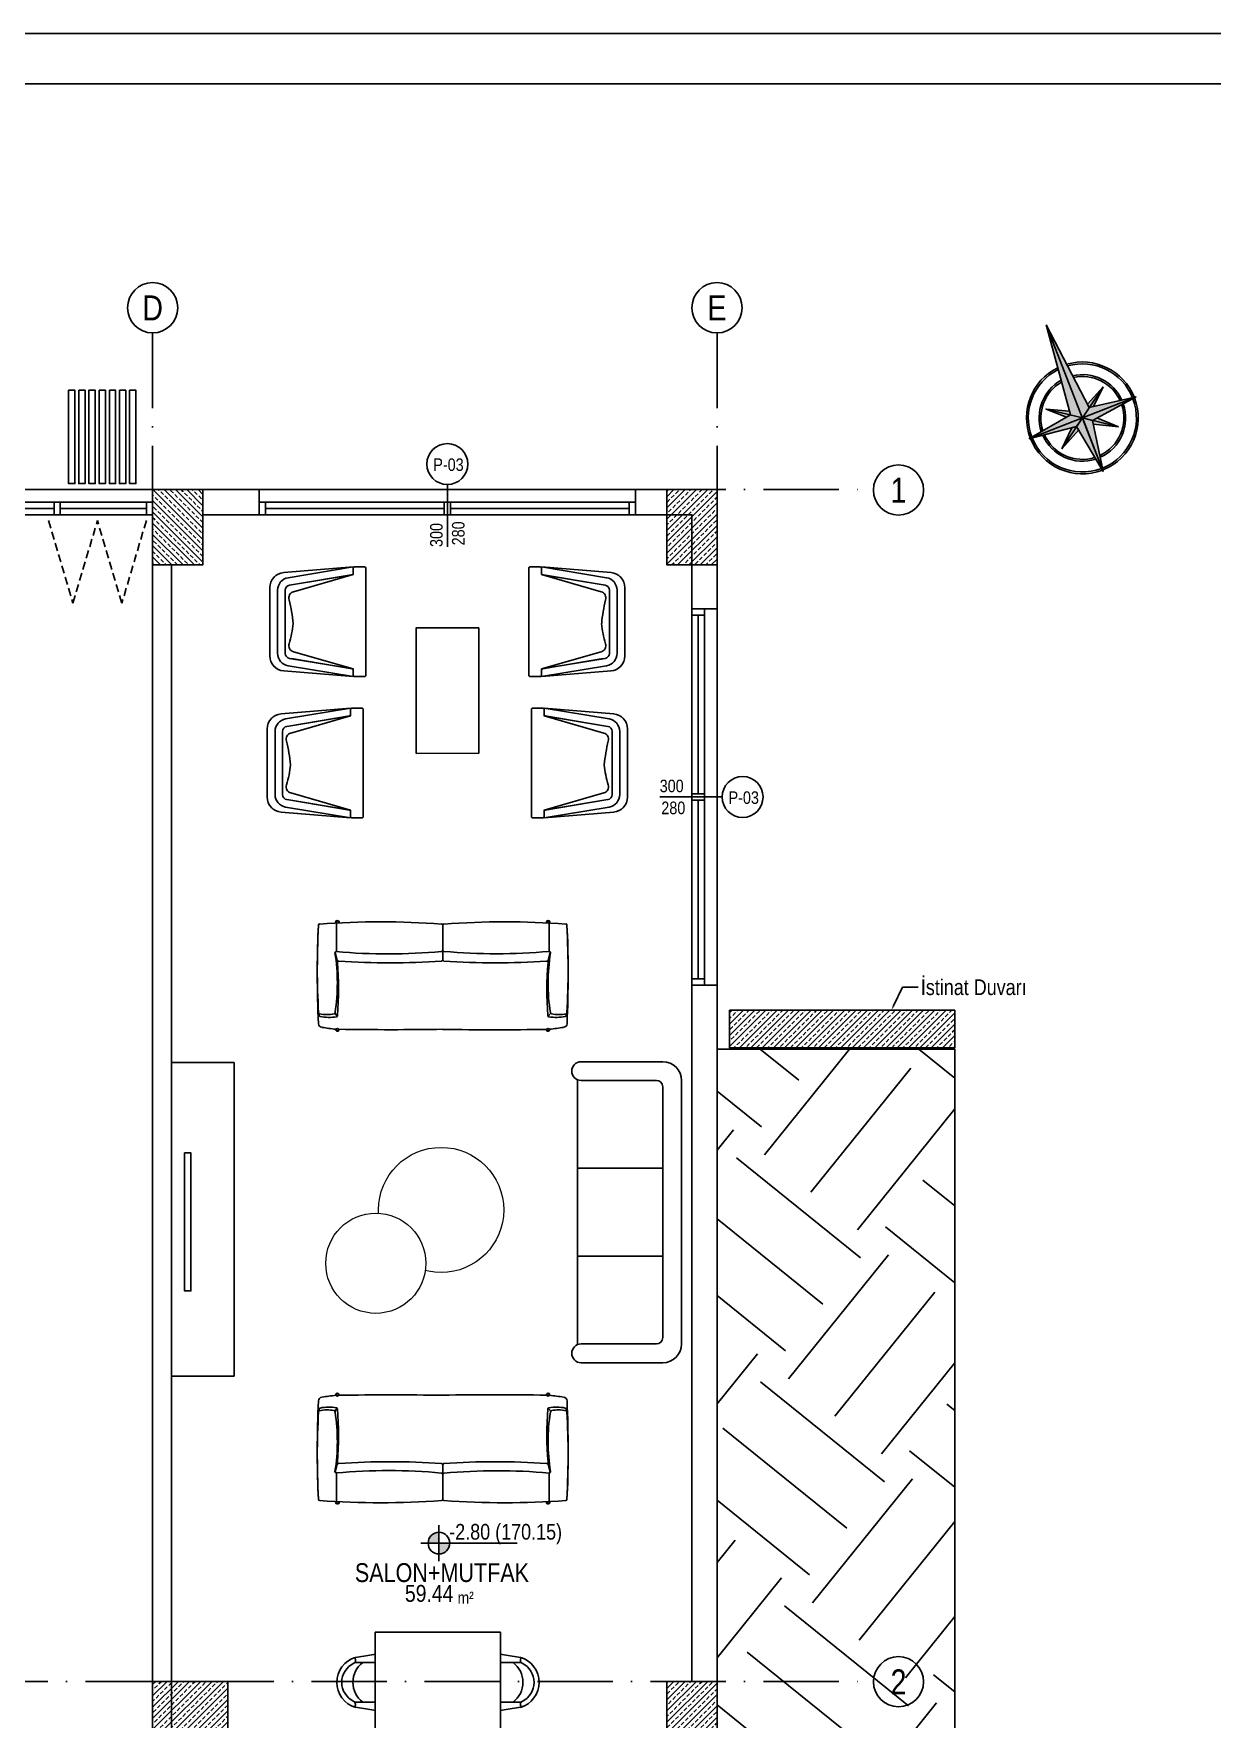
# Model space of a CAD drawing. Header units: millimetres. Extents: x 82776 to 137242, y 11666 to 27998.
# Drawn here: x 96330 to 97270, y 26654 to 27998 of the extents above; entities that cross this region are included whole.
import ezdxf
from ezdxf import colors
from ezdxf.entities.mleader import LeaderData, LeaderLine
from ezdxf.enums import TextEntityAlignment as Align
from ezdxf.math import Vec2, Vec3

# ---------------------------------------------------------------- set-up
doc = ezdxf.new("R2010")
doc.units = ezdxf.units.MM
doc.linetypes.add('( Hidden )', pattern=[0.375, 0.25, -0.125])
doc.linetypes.add('ACAD_ISO10W100', pattern=[18, 12, -3, 0, -3])
doc.layers.add('0_IFC_Area', color=100, linetype='Continuous', plot=False)
for name, color, linetype in [('0_IFC_Elevation_5', 252, 'Continuous'), ('0_IFC_Grid', 14, 'ACAD_ISO10W100'), ('0_IFC_Grid_Text_100', 14, 'Continuous'), ('0_IFC_Hatch', 250, 'Continuous'), ('0_IFC_Hatch_Structure', 251, 'Continuous'), ('0_IFC_Legend_Viewport', 7, 'Continuous'), ('0_IFC_Notation_Level_200', 160, 'Continuous'), ('0_IFC_Room_Text(No)_50', 12, 'Continuous'), ('0_IFC_Text_Explanation_50', 231, 'Continuous'), ('0_IFC_Window_Text', 60, 'Continuous'), ('1_IFC_Concrete_Section', 50, 'Continuous'), ('2_IFC_Wall', 130, 'Continuous'), ('3_IFC_Window', 136, 'Continuous'), ('6_IFC_Furniture', 35, 'Continuous')]:
    doc.layers.add(name, color=color, linetype=linetype)
doc.styles.add('ARIAL-NARROW', font='ARIALN.TTF')
doc.styles.add('IFC_TEXT', font='ARIALN.TTF')
pattern_1 = [(225, (-105891.8525, -41506.1965), (4.49012806, -4.49012806), []), (225, (-105896.3426, -41506.1965), (4.49012806, -4.49012806), [3.175, -1.5875])]

# ---------------------------------------------------------------- blocks, each defined once
blk = doc.blocks.new('*U1597')
at = {"layer": '0_IFC_Legend_Viewport', "transparency": 33554687}
blk.add_lwpolyline([(-4069.2, 2920), (0, 2920), (0, 0), (-4069.2, 0)], close=True, dxfattribs=at)
at = {"style": 'IFC_TEXT'}
for tag, p in [('PAFTA', (-2861.6, 17.9)), ('KOT', (-1159.1, 18)), ('OLCEK', (-110.4, 17.9))]:
    blk.add_attdef(tag, p, '', height=35, dxfattribs=at)
blk = doc.blocks.new('A NK ST')
at = {"layer": '0_IFC_Hatch_Structure', "transparency": 33554687}
h = blk.add_hatch(dxfattribs=at)
h.set_pattern_fill('ANSI33', color=256, angle=180)
h.set_pattern_definition(pattern_1)
h.paths.add_polyline_path([(0, 0), (40, 0), (40, -60), (0, -60)])
h = blk.add_hatch(dxfattribs=at)
h.set_pattern_fill('ANSI33', color=256, angle=180)
h.set_pattern_definition(pattern_1)
h.paths.add_polyline_path([(450, 0), (450, -40), (390, -40), (390, 0)])
h = blk.add_hatch(dxfattribs=at)
h.set_pattern_fill('ANSI33', color=256, angle=180)
h.set_pattern_definition(pattern_1)
h.paths.add_polyline_path([(1030, 0), (1030, -40), (970, -40), (970, 0)])
h = blk.add_hatch(dxfattribs=at)
h.set_pattern_fill('ANSI33', color=256, angle=180)
h.set_pattern_definition(pattern_1)
h.paths.add_polyline_path([(1610, 0), (1610, -40), (1550, -40), (1550, 0)])
h = blk.add_hatch(dxfattribs=at)
h.set_pattern_fill('ANSI33', color=256, angle=180)
h.set_pattern_definition(pattern_1)
h.paths.add_polyline_path([(1960, 0), (2000, 0), (2000, -60), (1960, -60)])
h = blk.add_hatch(dxfattribs=at)
h.set_pattern_fill('ANSI33', color=256, angle=180)
h.set_pattern_definition(pattern_1)
h.paths.add_polyline_path([(0, -640), (40, -640), (40, -700), (0, -700)])
h = blk.add_hatch(dxfattribs=at)
h.set_pattern_fill('ANSI33', color=256, angle=180)
h.set_pattern_definition(pattern_1)
h.paths.add_polyline_path([(450, -660), (450, -700), (390, -700), (390, -660)])
h = blk.add_hatch(dxfattribs=at)
h.set_pattern_fill('ANSI33', color=256, angle=180)
h.set_pattern_definition(pattern_1)
h.paths.add_polyline_path([(1030, -660), (1030, -700), (970, -700), (970, -660)])
h = blk.add_hatch(dxfattribs=at)
h.set_pattern_fill('ANSI33', color=256, angle=180)
h.set_pattern_definition(pattern_1)
h.paths.add_polyline_path([(1735, -700), (1735, -660), (1550, -660), (1550, -700)])
h = blk.add_hatch(dxfattribs=at)
h.set_pattern_fill('ANSI33', color=256, angle=180)
h.set_pattern_definition(pattern_1)
h.paths.add_polyline_path([(2000, -660), (2000, -700), (1940, -700), (1940, -660)])
at = {"layer": '1_IFC_Concrete_Section'}
for points in [[(0, 0), (40, 0), (40, -60), (0, -60)], [(450, 0), (450, -40), (390, -40), (390, 0)], [(1030, 0), (1030, -40), (970, -40), (970, 0)], [(1610, 0), (1610, -40), (1550, -40), (1550, 0)], [(1960, 0), (2000, 0), (2000, -60), (1960, -60)], [(0, -640), (40, -640), (40, -700), (0, -700)], [(450, -660), (450, -700), (390, -700), (390, -660)], [(1030, -660), (1030, -700), (970, -700), (970, -660)], [(1735, -700), (1735, -660), (1550, -660), (1550, -700)], [(2000, -660), (2000, -700), (1940, -700), (1940, -660)]]:
    blk.add_lwpolyline(points, close=True, dxfattribs=at)
at = {"layer": '2_IFC_Wall'}
blk.add_lwpolyline([(1734.8, -700), (1734.8, -850), (1550, -850), (1550, -830), (1719.8, -830), (1719.8, -700)], dxfattribs=at)
at = {"layer": '3_IFC_Window'}
for points in [[(1550, -700), (1550, -720), (1560, -720), (1560, -700)], [(1555, -720), (1555, -700)], [(1550, -830), (1550, -810), (1560, -810), (1560, -830)], [(1555, -810), (1555, -830)]]:
    blk.add_lwpolyline(points, dxfattribs=at)
at = {"layer": '3_IFC_Window', "elevation": -15965.8}
for points in [[(1565.2, -707.9), (1565.2, -730.4), (1570.2, -730.4), (1570.2, -707.9)], [(1570.2, -722.9), (1570.2, -745.4), (1575.2, -745.4), (1575.2, -722.9)], [(1570.2, -807.1), (1570.2, -784.6), (1575.2, -784.6), (1575.2, -807.1)], [(1565.2, -822.1), (1565.2, -799.6), (1570.2, -799.6), (1570.2, -822.1)]]:
    blk.add_lwpolyline(points, close=True, dxfattribs=at)
for points in [[(1567.7, -730.4), (1567.7, -707.9)], [(1572.7, -745.4), (1572.7, -722.9)], [(1572.7, -784.6), (1572.7, -807.1)], [(1567.7, -799.6), (1567.7, -822.1)]]:
    blk.add_lwpolyline(points, dxfattribs=at)
at = {"layer": '0_IFC_Text_Explanation_50', "insert": (1719.2, -750.6, 3462.4), "char_height": 10, "attachment_point": 3, "style": 'IFC_TEXT'}
blk.add_mtext_dynamic_manual_height_columns('\\pxql;0.14 m/sn hızını geçmeyen lift yapılacaktır. ', width=136.083, gutter_width=6.25, heights=[0], dxfattribs=at)
blk = doc.blocks.new('A B1 ST')
at = {"layer": '0_IFC_Hatch_Structure', "transparency": 33554687}
h = blk.add_hatch(dxfattribs=at)
h.set_pattern_fill('ANSI33', color=256, angle=90)
h.set_pattern_definition([(135, (-39956.1965, 108391.8525), (-4.49012806, -4.49012806), []), (135, (-39956.1965, 108396.3426), (-4.49012806, -4.49012806), [3.175, -1.5875])])
h.paths.add_polyline_path([(1550, 890), (1590, 890), (1590, 950), (1550, 950)])
h = blk.add_hatch(dxfattribs=at)
h.set_pattern_fill('ANSI33', color=256, angle=180)
h.set_pattern_definition([(225, (-105891.8525, -40556.1965), (4.49012806, -4.49012806), []), (225, (-105896.3426, -40556.1965), (4.49012806, -4.49012806), [3.175, -1.5875])])
h.paths.add_polyline_path([(1960, 950), (2000, 950), (2000, 890), (1960, 890)])
at = {"layer": '1_IFC_Concrete_Section'}
for points in [[(1550, 890), (1590, 890), (1590, 950), (1550, 950)], [(1960, 950), (2000, 950), (2000, 890), (1960, 890)]]:
    blk.add_lwpolyline(points, close=True, dxfattribs=at)
blk.add_blockref('A NK ST', (0, 0))
blk = doc.blocks.new('VIM ESHP Ø100X40.5')
blk.add_wipeout([(20.4, -45.5), (20.4, -45.5), (25.3, -43), (25.3, -43), (29.4, -40.3), (35.1, -35.5), (35.1, -35.5), (38.4, -31.9), (43.3, -24.9), (43.3, -24.9), (46.3, -18.7), (47.4, -15.8), (49, -9.9), (49.8, -4.3), (50, 0.2), (50, 0.2), (49.6, 6.2), (49, 10), (47.9, 14.6), (46.7, 17.9), (46.3, 19.2), (45.4, 21), (44.3, 23.4), (44.3, 23.4), (42.4, 26.4), (41.5, 28.1), (40.5, 29.5), (39.4, 30.9), (38.1, 32.5), (36.6, 34.3), (34.9, 36), (33, 37.7), (31.5, 39), (30, 40.2), (28.6, 41.2), (27.2, 42.1), (25.9, 42.9), (25.9, 42.9), (24, 44), (21.4, 45.3), (18.3, 46.7), (18.3, 46.7), (15.1, 47.8), (13.2, 48.4), (10.8, 49), (8.5, 49.4), (6.8, 49.7), (4.3, 50), (-1.3, 50.2), (-3.2, 50.1), (-6.4, 49.8), (-9.1, 49.3), (-12.1, 48.7), (-14.2, 48.1), (-17, 47.2), (-18.7, 46.5), (-22.7, 44.7), (-22.7, 44.7), (-25.8, 43), (-27.7, 41.8), (-31.5, 39), (-32.8, 37.9), (-35.1, 35.8), (-37.1, 33.7), (-39.8, 30.5), (-41.3, 28.3), (-42.3, 26.9), (-44.3, 23.4), (-45.3, 21.4), (-46, 19.7), (-47, 17.4), (-47.7, 15.3), (-48.4, 12.7), (-49, 10.4), (-49.5, 7.6), (-49.8, 5), (-49.9, 3), (-50, 0.2), (-50, -1.7), (-49.9, -3.4), (-49.7, -5.7), (-48.9, -10.4), (-48.1, -13.5), (-47.2, -16.3), (-45.8, -19.8), (-44, -23.6), (-42.7, -25.9), (-40.3, -29.5), (-38.4, -31.9), (-37.1, -33.3), (-34.6, -36), (-32.6, -37.8), (-29.9, -39.9), (-28.1, -41.2), (-24.9, -43.2), (-21.4, -45.1), (-17.6, -46.7), (-13.2, -48.1), (-9.6, -48.9), (-6, -49.5), (-6, -49.5), (-3.2, -49.8), (-1.3, -49.6), (3, -49.8), (4.8, -49.6), (8.2, -49.2), (12.1, -48.4), (14.7, -47.7)]).dxf.layer = '6_IFC_Furniture'
at = {"layer": '6_IFC_Furniture', "linetype": 'Continuous', "lineweight": 9}
blk.add_circle((0, 0.2), 49.9, dxfattribs=at)
blk = doc.blocks.new('IFC_KOLTUK 3LU')
blk.add_wipeout([(-93, 134.1), (-93, -105.9), (-5.5, -105.9), (-5.5, 134.1)]).dxf.layer = '6_IFC_Furniture'
at = {"layer": '6_IFC_Furniture'}
for p, q in [((-13, 134.1), (-78, 134.1)), ((-93, 119.1), (-93, -90.9)), ((-78, 114.1), (-78, -85.9)), ((-13, 119.1), (-73, 119.1)), ((-10, -91.6), (-10, 119.7)), ((-10, 49.1), (-78, 49.1)), ((-10, -20.9), (-78, -20.9)), ((-13, -90.9), (-73, -90.9)), ((-13, -105.9), (-78, -105.9))]:
    blk.add_line(p, q, dxfattribs=at)
for centre, radius, start, end in [((-78, 119.1), 15, 90, 180), ((-13, 126.6), 7.5, 270, 90), ((-73, 114.1), 5, 90, 180), ((-78, -90.9), 15, 180, 270), ((-73, -85.9), 5, 180, 270), ((-13, -98.4), 7.5, 270, 90)]:
    blk.add_arc(centre, radius, start, end, dxfattribs=at)
blk = doc.blocks.new('*U94')
blk.add_wipeout([(0, 0), (250, 0), (250, -50), (0, -50)]).dxf.layer = '6_IFC_Furniture'
at = {"layer": '6_IFC_Furniture', "transparency": 33554687}
blk.add_lwpolyline([(0, -50), (0, 0), (250, 0), (250, -50)], close=True, dxfattribs=at)
blk = doc.blocks.new('IFC_TV')
blk.add_wipeout([(0, 0), (110, 0), (110, 5), (0, 5)]).dxf.layer = '6_IFC_Furniture'
at = {"layer": '6_IFC_Furniture', "linetype": 'ByBlock', "transparency": 33554687}
blk.add_lwpolyline([(110, 0), (110, 5), (0, 5), (0, 0)], close=True, dxfattribs=at)
blk = doc.blocks.new('IFC_KOLTUK TEKLI')
blk.add_wipeout([(-41.8, 25.5), (-17.7, 22.7), (-16.4, 22.3), (-15, 21.9), (-13.3, 21.1), (-11.7, 20.3), (-10, 19.2), (-8.5, 18.1), (-6.7, 16.4), (-5.8, 15.3), (-4, 13), (-2.7, 10.8), (-1.8, 8.6), (-0.8, 5.4), (-0.3, 2), (-0.3, -1.8), (-1.2, -6.1), (-2.2, -8.9), (-4.2, -12.5), (-5.9, -14.8), (-8.3, -17.1), (-10.4, -18.8), (-14.1, -20.8), (-15.8, -21.4), (-18.9, -22.1), (-23.4, -23), (-28.4, -24), (-39.7, -26.2), (-40.4, -26.1), (-41.1, -25.8), (-41.5, -25.3), (-41.9, -24.6), (-42, -22.3), (-42, -22.3), (-45.6, -22.5), (-46.8, -22.3), (-47.9, -21.5), (-48.5, -20.9), (-49.6, -19.4), (-50.1, -18.5), (-50.6, -17.4), (-51.1, -16.3), (-51.5, -15), (-52.2, -12.9), (-52.7, -10.9), (-53.1, -8.6), (-53.4, -6.8), (-53.7, -4.4), (-53.8, -1.9), (-53.9, -0.2), (-54, 2.5), (-53.8, 5.8), (-53.7, 7.4), (-53.4, 9.7), (-52.9, 12.7), (-52.4, 14.6), (-51.6, 16.8), (-51, 18.1), (-50.2, 19.7), (-49, 20.6), (-47.5, 21.2), (-45.1, 21.3), (-43.9, 21.4), (-44, 23.2), (-43.9, 23.8), (-43.8, 24.2), (-43.7, 24.4), (-43.3, 24.8), (-42.5, 25.3)]).dxf.layer = '6_IFC_Furniture'
at = {"layer": '6_IFC_Furniture'}
for p, q in [((-47.5, 21.2), (-43.9, 21.4)), ((-43.8, 18.7), (-44, 23.1)), ((-42, 17.1), (-16.9, 18.2)), ((-41.5, 25.4), (-17.7, 22.7)), ((-17.6, 21), (-17.6, 19.9)), ((-45.6, -22.5), (-42, -22.3)), ((-42, -24.1), (-42.1, -19.7)), ((-40.5, -17.9), (-15.3, -16.8)), ((-39.3, -26.2), (-15.8, -21.4)), ((-15.9, -18.6), (-15.9, -19.7))]:
    blk.add_line(p, q, dxfattribs=at)
blk.add_lwpolyline([(-47.5, 21.2), (-48.6, 20.9), (-49.7, 20), (-50.7, 18.7), (-51.6, 16.8), (-52.4, 14.6), (-53.1, 11.9), (-53.5, 9), (-53.8, 5.8), (-54, 2.5), (-53.9, -1), (-53.7, -4.4), (-53.3, -7.7), (-52.7, -10.9), (-51.9, -13.8), (-51.1, -16.3), (-50.1, -18.5), (-49, -20.3), (-47.9, -21.5), (-46.8, -22.3), (-45.6, -22.5)], dxfattribs=at)
for centre, radius, start, end in [((-41.8, 23.2), 2.24, 83.5321, 182.491), ((-42.1, 18.8), 1.75, 182.491, 272.491), ((-36.4, -0.2), 21.9, 309.3609, 55.6211), ((-23.3, 0.4), 23.1, 289.0213, 75.9607), ((-16.4, 21), 1.25, 71.4892, 182.491), ((-14.9, 20), 2.65, 182.491, 246.9129), ((-23.3, 0.4), 18.7, 298.0691, 66.9129), ((-40.4, -19.6), 1.75, 92.491, 182.491), ((-39.7, -24), 2.24, 182.491, 281.4499), ((-13.3, -18.5), 2.65, 118.0691, 182.491), ((-14.6, -19.6), 1.25, 182.491, 293.4929)]:
    blk.add_arc(centre, radius, start, end, dxfattribs=at)
blk = doc.blocks.new('*U95')
blk.add_wipeout([(0, 0), (260, 0), (260, -100), (0, -100)]).dxf.layer = '6_IFC_Furniture'
at = {"layer": '6_IFC_Furniture', "transparency": 33554687}
blk.add_lwpolyline([(0, -100), (0, 0), (260, 0), (260, -100)], close=True, dxfattribs=at)
blk = doc.blocks.new('IFC_SEAT')
blk.add_wipeout([(-98.1, 84), (-85.3, 84.8), (-85.4, 85), (-85.4, 85.1), (-85.4, 85.3), (-85.4, 85.6), (-85.3, 85.8), (-85.3, 85.9), (-85.1, 86.2), (-85, 86.3), (-84.8, 86.5), (-84.6, 86.6), (-84.5, 86.6), (-84.4, 86.7), (-84.3, 86.7), (-84.2, 86.7), (-84.1, 86.7), (-84, 86.7), (-83.9, 86.7), (-83.8, 86.7), (-83.8, 86.7), (-83.7, 86.7), (-83.6, 86.7), (-83.5, 86.6), (-83.3, 86.6), (-83.2, 86.5), (-83.2, 86.4), (-83.1, 86.4), (-83, 86.3), (-82.9, 86.2), (-82.9, 86.1), (-82.7, 85.9), (-82.7, 85.6), (-82.6, 85.4), (-82.6, 85.2), (-82.7, 85), (-82.7, 84.9), (-73.9, 85.3), (-64.8, 85.6), (-49.5, 85.8), (-43.2, 85.8), (-31.1, 85.5), (-20, 85.1), (-11.1, 84.7), (-1, 84), (1, 84), (11.3, 84.7), (23.1, 85.2), (35.2, 85.6), (49.5, 85.8), (58.1, 85.6), (73.3, 85.3), (82.7, 84.9), (82.6, 85.1), (82.6, 85.3), (82.6, 85.6), (82.7, 85.8), (82.8, 86.1), (83.1, 86.4), (83.4, 86.6), (83.7, 86.7), (83.9, 86.7), (84.2, 86.7), (84.4, 86.7), (84.7, 86.5), (84.8, 86.5), (85.1, 86.2), (85.1, 86.1), (85.3, 85.9), (85.4, 85.6), (85.4, 85.3), (85.4, 85.1), (85.3, 84.9), (85.3, 84.8), (98.1, 84), (98.5, 83.9), (98.7, 83.7), (98.9, 83.4), (99, 83.3), (99, 83), (99, 83), (99.6, 70.9), (100, 58.2), (100, 43.7), (100, 31.1), (99.8, 21.2), (99.1, 4.5), (98.9, 3.4), (98.6, 2.9), (98.2, 2.4), (97.7, 2), (96.7, 1.6), (96.3, 1.6), (94.3, 1.2), (92.4, 0.9), (90, 0.6), (86.9, 0.2), (85.3, 0.1), (85.3, 0), (85.3, -0.2), (85.3, -0.4), (85.2, -0.8), (85, -1.1), (84.8, -1.2), (84.6, -1.4), (84.4, -1.4), (84.3, -1.5), (84, -1.5), (83.8, -1.5), (83.5, -1.4), (83.2, -1.3), (83.1, -1.2), (82.9, -0.9), (82.7, -0.6), (82.7, -0.3), (82.7, 0), (72.8, -0.1), (53, -0.4), (37.7, -0.4), (-0.1, 0), (-2.5, -0.1), (-8, -0.1), (-10.4, -0.2), (-32.3, -0.4), (-45.2, -0.4), (-63.1, -0.3), (-82.7, 0), (-82.7, -0.1), (-82.7, -0.4), (-82.8, -0.7), (-82.9, -1), (-83.1, -1.1), (-83.2, -1.3), (-83.3, -1.3), (-83.5, -1.4), (-83.7, -1.5), (-83.9, -1.5), (-84.1, -1.5), (-84.3, -1.5), (-84.6, -1.4), (-84.9, -1.2), (-85.1, -1), (-85.1, -0.9), (-85.2, -0.8), (-85.3, -0.6), (-85.3, -0.4), (-85.3, -0.3), (-85.3, -0.2), (-85.3, -0.1), (-85.3, 0), (-85.3, 0.1), (-85.3, 0.1), (-85.4, 0.1), (-85.5, 0.1), (-85.6, 0.1), (-86.4, 0.2), (-86.7, 0.2), (-86.8, 0.2), (-86.9, 0.3), (-89.4, 0.5), (-91, 0.7), (-94.1, 1.2), (-96.5, 1.6), (-97, 1.7), (-97.5, 1.9), (-97.9, 2.2), (-98.1, 2.3), (-98.3, 2.5), (-98.6, 2.8), (-98.8, 3.2), (-99.1, 3.8), (-99.1, 4), (-99.1, 4.3), (-99.1, 4.8), (-99.2, 5.5), (-99.2, 6.5), (-99.3, 7.3), (-99.3, 8.2), (-99.7, 14.6), (-99.9, 24.3), (-100.1, 39), (-100, 52.4), (-100, 57.1), (-99.9, 62.1), (-99.8, 64.3), (-99.6, 71.4), (-99.2, 80.7), (-99, 83), (-99, 83.2), (-99, 83.3), (-98.9, 83.5), (-98.8, 83.6), (-98.7, 83.7), (-98.5, 83.8), (-98.4, 83.9), (-98.3, 83.9), (-98.3, 84), (-98.2, 84)]).dxf.layer = '6_IFC_Furniture'
at = {"layer": '6_IFC_Furniture'}
for p, q in [((-84.8, 62), (-84.8, 84.8)), ((0, 83), (0, 55.4)), ((0, 83), (0, 55.4)), ((0, 83), (0, 55.4)), ((0, 83), (0, 63.1)), ((84.8, 62), (84.8, 84.8)), ((-85.8, 61.5), (-83.8, 53.9)), ((-85.8, 61.5), (-83.8, 53.9)), ((85.8, 61.5), (83.8, 53.9)), ((-98.4, 11), (-98.8, 12.8)), ((-86.1, 12.8), (-84.2, 10.4)), ((86.1, 12.8), (84.2, 10.4)), ((98.4, 11), (98.8, 12.8))]:
    blk.add_line(p, q, dxfattribs=at)
for centre in [(-84, -0.2), (84, -0.2)]:
    blk.add_circle(centre, 0.9, dxfattribs=at)
for centre, radius, start, end in [((518.3, 48.6), 618.3, 176.8068, 183.2741), ((733.2, 43), 833.2, 177.2504, 182.6536), ((-98, 83), 1, 92.4943, 177.4724), ((-98, 83), 1, 92.4943, 177.4724), ((-49.5, -572.3), 658, 85.7676, 94.2324), ((-84, 85.3), 1.4, 343.3596, 202.6068), ((-84, 85.3), 0.906, 331.7663, 214.2001), ((-1, 83), 1, 0, 87.5081), ((1, 83), 1, 92.4919, 180), ((49.5, -572.3), 658, 85.7675, 94.2325), ((84, 85.3), 1.4, 337.4029, 196.631), ((84, 85.3), 0.906, 325.8163, 208.2176), ((98, 83), 1, 2.5276, 87.5057), ((-517.2, 48.6), 617.2, 356.7171, 3.1962), ((-733.2, 43), 833.2, 357.3464, 2.7496), ((-84.9, 61), 1, 84.2498, 187.0162), ((-84.9, 61), 1, 84.2498, 187.0162), ((-236, 36.9), 152, 351.1042, 9.0837), ((-43.1, 527), 466.8, 264.8654, 275.1813), ((-43.1, 527), 466.8, 264.8654, 275.1813), ((-83, 53.4), 1, 84.0929, 183.9336), ((-83, 53.4), 1, 84.0929, 183.9336), ((-42.1, 643.4), 590.4, 266.0396, 274.0022), ((-1, 63.1), 1, 275.8026, 0), ((-1, 55.4), 1, 275.954, 0), ((1, 63.1), 1, 180, 264.1974), ((1, 55.4), 1, 180, 264.046), ((43.1, 527), 466.9, 264.8189, 275.1343), ((42.1, 643.5), 590.5, 265.998, 273.9603), ((83, 53.4), 1, 356.0664, 95.9071), ((236.3, 36.9), 152.3, 170.9274, 188.8762), ((84.9, 61), 1, 352.9838, 95.7502), ((-316.5, 31.9), 233.5, 354.8541, 5.2678), ((317, 31.9), 234, 174.7396, 185.1289), ((-96.1, 4.6), 3, 182.4393, 263.0034), ((-98, 13.3), 1, 183.1784, 239.9263), ((-92.2, 40), 28.3, 257.234, 281.3179), ((-97.4, 11.2), 1, 193.1163, 255.9587), ((-90.8, 43.4), 33.9, 258.3844, 280.347), ((-72.9, 132.4), 132.9, 259.8703, 264.6974), ((-87.3, 13.7), 1.5, 294.9823, 351.0164), ((-84, -0.2), 1.34, 168.7924, 6.0148), ((-85.2, 0.8), 0.7, 267.2832, 299.9003), ((-84.9, 11), 1, 282.7728, 355.0686), ((-82.8, 0.7), 0.7, 237.128, 267.5198), ((-42, 2471.4), 2471.8, 269.0538, 270.973), ((84, -0.2), 1.34, 173.9852, 11.2076), ((82.8, 0.7), 0.7, 272.4802, 302.4447), ((84.9, 11), 1, 184.9314, 257.2272), ((90.8, 43.4), 33.9, 259.653, 281.6156), ((85.2, 0.8), 0.7, 239.6537, 272.7168), ((72.9, 132.4), 132.9, 275.3026, 280.1297), ((87.3, 13.7), 1.5, 188.9836, 245.0177), ((92.2, 40), 28.3, 258.6821, 282.766), ((96.1, 4.6), 3, 276.9966, 357.5607), ((97.4, 11.2), 1, 284.0413, 346.8837), ((98, 13.3), 1, 300.0737, 356.8216), ((41.9, 2484.4), 2484.7, 269.0303, 270.9437)]:
    blk.add_arc(centre, radius, start, end, dxfattribs=at)
blk = doc.blocks.new('*U93')
blk.add_wipeout([(0, 0), (50, 0), (50, -100), (0, -100)]).dxf.layer = '6_IFC_Furniture'
at = {"layer": '6_IFC_Furniture', "transparency": 33554687}
blk.add_lwpolyline([(0, -100), (0, 0), (50, 0), (50, -100)], close=True, dxfattribs=at)
blk = doc.blocks.new('KL3 PLAN')
blk.add_wipeout([(-42.2, 1), (-36.9, 68.9), (-33.7, 73.5), (-25.7, 76.5), (30.6, 76.4), (37.4, 72.8), (40.7, 65.5), (45.2, 5), (45.2, 0), (-41.2, 0)])
at = {"layer": '6_IFC_Furniture'}
for p, q in [((-33.7, 73.5), (-34.4, 72.8)), ((-25.7, 76.5), (0, 76.5)), ((28.7, 76.5), (0, 76.5)), ((36.7, 73.5), (37.4, 72.8)), ((-42.2, 10), (-37.7, 65.5)), ((-36.1, 10), (-22.4, 57.7)), ((39.1, 10), (25.4, 57.7)), ((45.2, 10), (40.7, 65.5)), ((-36.1, 10), (-42.2, 10)), ((39.1, 10), (45.2, 10))]:
    blk.add_line(p, q, dxfattribs=at)
for points in [[(-42.2, 10), (-33.6, 61.9, -0.366832), (-23.7, 70.3), (0, 70.3)], [(45.2, 10), (36.6, 61.9, 0.366832), (26.7, 70.3), (0, 70.3)], [(0, 0), (-41.2, 0, -0.414214), (-42.2, 1), (-42.2, 9, -0.414214), (-41.2, 10), (-37, 10, 0.366832), (-36, 10.8), (-27.9, 59.2)], [(-36.1, 10), (-27.7, 60.9, -0.366832), (-23.7, 64.3), (0, 64.3)], [(39.1, 10), (30.7, 60.9, 0.366832), (26.7, 64.3), (0, 64.3)], [(0, 0), (44.2, 0, 0.414214), (45.2, 1), (45.2, 9, 0.414214), (44.2, 10), (40, 10, -0.366832), (39, 10.8), (30.9, 59.2)]]:
    blk.add_lwpolyline(points, format="xyb", dxfattribs=at)
for centre, radius, start, end in [((-25.7, 64.5), 12, 90, 175.3537), ((28.7, 64.5), 12, 4.6463, 90), ((-17.6, 56.4), 5, 71.4971, 163.9627), ((8.7, 143.9), 86.4, 253.403, 264.2286), ((-10.2, 178), 120.4, 274.8684, 284.036), ((20.6, 56.4), 5, 16.0373, 108.5029)]:
    blk.add_arc(centre, radius, start, end, dxfattribs=at)
blk = doc.blocks.new('*U1133')
blk.add_wipeout([(0, 0), (74.3, 0), (74.3, -5), (0, -5)]).dxf.layer = '6_IFC_Furniture'
at = {"layer": '6_IFC_Furniture', "transparency": 33554687}
blk.add_lwpolyline([(0, -5), (0, 0), (74.3, 0), (74.3, -5)], close=True, dxfattribs=at)
blk = doc.blocks.new('A B1 PLAN')
at = {"layer": '0_IFC_Elevation_5'}
blk.add_lwpolyline([(450, 1815), (1550, 1815)], dxfattribs=at)
at = {"rotation": 90}
blk.add_blockref('*U94', (1565, 1108.3), dxfattribs=at)
at = {"layer": '2_IFC_Wall'}
for points in [[(2000, 865), (2000, 1815), (1590, 1815), (1590, 1795), (1980, 1795), (1980, 865)], [(1550, 1755), (1550, 705), (1520, 705), (1520, 690), (1550, 690), (1550, 670), (1565, 670), (1565, 1755)]]:
    blk.add_lwpolyline(points, dxfattribs=at)
at = {"rotation": 270}
blk.add_blockref('*U1133', (1536.7, 1894.2), dxfattribs=at)
at = {"xscale": -1, "rotation": 270}
blk.add_blockref('IFC_TV', (1575.5, 1176.3), dxfattribs=at)
for name, p, rotation in [('*U1133', (1528.6, 1894.2), 270), ('KL3 PLAN', (1720, 1708.2), 90.00145247040918), ('*U93', (1760, 1704.8), 0.0014524704091539), ('KL3 PLAN', (1717.9, 1595.6), 90.00145247040918), ('VIM ESHP Ø100X40.5', (1779.8, 1240.8), 270), ('IFC_SEAT', (1781.3, 1093.1, 3462.4), 180.0014524704091)]:
    blk.add_blockref(name, p, dxfattribs=dict(rotation=rotation))
for name, p, xscale, rotation in [('KL3 PLAN', (1850, 1708.2), -1, 269.9985475295908), ('KL3 PLAN', (1852.1, 1595.6), -1, 269.9985475295908), ('IFC_SEAT', (1781.3, 1384.8, 3462.4), -0.9999999999999969, 359.9985475295909)]:
    blk.add_blockref(name, p, dxfattribs=dict(xscale=xscale, rotation=rotation))
at = {"xscale": -1}
blk.add_blockref('IFC_KOLTUK 3LU', (1878.7, 1224.9), dxfattribs=at)
for p, xscale, yscale, zscale, rotation in [((1696.7, 865.5), 0.9000000000000081, 0.9000000000000081, 0.9000000000000081, 177.5027880203946), ((1858.3, 865.5), -0.899999999999993, 0.8999999999999928, 0.8999999999999998, 182.5001169204236)]:
    blk.add_blockref('IFC_KOLTUK TEKLI', p, dxfattribs=dict(xscale=xscale, yscale=yscale, zscale=zscale, rotation=rotation))
at = {"rotation": 270}
blk.add_blockref('*U1133', (1520.5, 1894.2), dxfattribs=at)
at = {"xscale": 0.8000000000000032, "yscale": 0.8000000000000032, "zscale": 0.8000000000000032, "rotation": 270}
blk.add_blockref('VIM ESHP Ø100X40.5', (1727.8, 1198.3), dxfattribs=at)
at = {"xscale": -1, "rotation": 90.00145247040915}
blk.add_blockref('*U95', (1727.5, 904.1), dxfattribs=at)
at = {"rotation": 270}
blk.add_blockref('*U1133', (1512.4, 1894.2), dxfattribs=at)
blk.add_blockref('*U1133', (1504.2, 1894.2), dxfattribs=at)
blk.add_blockref('*U1133', (1496.1, 1894.2), dxfattribs=at)
blk.add_blockref('*U1133', (1488, 1894.2), dxfattribs=at)
blk = doc.blocks.new('0_IFC_AXIS_TEXT_100')
at = {"layer": '0_IFC_Grid_Text_100'}
blk.add_circle((0, 1000), 1000, dxfattribs=at)
at = {"layer": '0_IFC_Grid_Text_100', "style": 'IFC_TEXT'}
blk.add_attdef('AXIS_NO', text='', height=1000, dxfattribs=at).set_placement((0, 993), align=Align.MIDDLE_CENTER)
blk = doc.blocks.new('A_B1_AKS')
at = {"layer": '0_IFC_Grid', "ltscale": 5}
for points in [[(1550.29835, 1775), (1550.29452, -395)], [(2000.29835, 1775), (2000.29452, -395)], [(-125.00143, 1650), (2125.00087, 1650)], [(-125.00143, 700), (2125.00087, 700)]]:
    blk.add_lwpolyline(points, dxfattribs=at)
at = {"xscale": 0.02, "yscale": 0.02, "zscale": 0.02, "rotation": 359.9935031037731}
for p, values in [((1550.29835, 1775), {'AXIS_NO': 'D'}), ((2000.29835, 1775), {'AXIS_NO': 'E'})]:
    blk.add_blockref('0_IFC_AXIS_TEXT_100', p, dxfattribs=at).add_auto_attribs(values)
ref = blk.add_blockref('0_IFC_AXIS_TEXT_100', (2145.00083, 1629.69619), dxfattribs=dict(xscale=-0.02, yscale=0.02, zscale=0.02, rotation=0.0064968962269241))
ref.add_attrib('AXIS_NO', '1', dxfattribs={"layer": '0_IFC_Grid_Text_100', "height": 20, "rotation": 0.0064969, "style": 'IFC_TEXT'}).set_placement((2144.99858, 1649.5505), align=Align.MIDDLE_CENTER)
ref = blk.add_blockref('0_IFC_AXIS_TEXT_100', (2145.00083, 679.69619), dxfattribs=dict(xscale=-0.02, yscale=0.02, zscale=0.02, rotation=0.0064968962269241))
ref.add_attrib('AXIS_NO', '2', dxfattribs={"layer": '0_IFC_Grid_Text_100', "height": 20, "rotation": 0.0064969, "style": 'IFC_TEXT'}).set_placement((2144.99858, 699.5505), align=Align.MIDDLE_CENTER)
blk = doc.blocks.new('0_IFC_ROOM_TEXT_50')
at = {"layer": '0_IFC_Room_Text(No)_50', "insert": (13.2, -40), "char_height": 9.62, "attachment_point": 1, "style": 'IFC_TEXT'}
blk.add_mtext_dynamic_manual_height_columns('m²', width=16.695, gutter_width=6.88, heights=[0], dxfattribs=at)
at = {"layer": '0_IFC_Room_Text(No)_50', "style": 'IFC_TEXT'}
blk.add_attdef('ROOM_NUMBER', text='', height=7.7, dxfattribs=at).set_placement((0.7, -10.7), align=Align.CENTER)
blk.add_attdef('ROOM_NAME', text='', height=13.5, dxfattribs=at).set_placement((0.7, -24.8), align=Align.MIDDLE_CENTER)
blk.add_attdef('AREA', text='', height=13.5, dxfattribs=at).set_placement((9.8, -49.7), align=Align.RIGHT)
at = {"layer": '0_IFC_Text_Explanation_50', "style": 'IFC_TEXT', "flags": 1}
for tag, p in [('DÖŞEME:', (-41.1, -64.4)), ('TAVAN:', (-41.1, -86.7)), ('DUVAR:', (-41.1, -75.5))]:
    blk.add_attdef(tag, p, '', height=7.7, dxfattribs=at)
blk = doc.blocks.new('A_B1_ALAN')
at = {"layer": '0_IFC_Area'}
for points in [[(40, 1795), (40, 1755), (20, 1755), (20, 865), (40, 865), (40, 705), (1550, 705), (1550, 1795), (1030, 1795), (1030, 1775), (970, 1775), (970, 1795), (450, 1795), (450, 1775), (390, 1775), (390, 1795)], [(1590, 1795), (1590, 1755), (1565, 1755), (1565, 865), (1610, 865), (1610, 825), (1565, 825), (1565, 340), (1970, 340), (1970, 805), (1960, 805), (1960, 865), (1980, 865), (1980, 1670), (1980, 1755), (1960, 1755), (1960, 1795)]]:
    blk.add_lwpolyline(points, close=True, dxfattribs=at)
ref = blk.add_blockref('0_IFC_ROOM_TEXT_50', (1780, 976.5))
ref.add_attrib('ROOM_NAME', 'SALON+MUTFAK', dxfattribs={"layer": '0_IFC_Room_Text(No)_50', "height": 15, "style": 'IFC_TEXT'}).set_placement((1780.7, 951.7), align=Align.MIDDLE_CENTER)
ref.add_attrib('AREA', '59.44', dxfattribs={"layer": '0_IFC_Room_Text(No)_50', "height": 13.47, "style": 'IFC_TEXT'}).set_placement((1789.8, 928.4), align=Align.RIGHT)
blk = doc.blocks.new('A$C13A74F9A')
at = {"layer": '0_IFC_Text_Explanation_50', "true_color": 0x636466}
h = blk.add_hatch(color=251, dxfattribs=at)
h.dxf.hatch_style = 1
h.paths.add_polyline_path([(0, 159.2), (-16.1, 11.3), (0, 0)])
h.paths.add_polyline_path([(48.7, 34.1), (15.5, 17.3), (16.1, 11.3)])
h.paths.add_polyline_path([(16.1, 11.3), (0, 0), (91.8, 0)])
h.paths.add_polyline_path([(21.4, -8.5), (13.5, -9.5), (48.7, -34.1)])
h.paths.add_polyline_path([(0, 0), (-13.5, -9.5), (0, -91.8)])
h.paths.add_polyline_path([(-13.5, -9.5), (-21.4, -8.5), (-48.7, -34.1)])
h.paths.add_polyline_path([(-16.1, 11.3), (-91.8, 0), (0, 0)])
h.paths.add_polyline_path([(-15.5, 17.3), (-48.7, 34.1), (-16.1, 11.3)])
at = {"layer": '0_IFC_Text_Explanation_50', "true_color": 0x939598}
h = blk.add_hatch(color=252, dxfattribs=at)
h.dxf.hatch_style = 1
h.paths.add_polyline_path([(0, 159.2), (0, 0), (16.1, 11.3)])
h.paths.add_polyline_path([(48.7, 34.1), (16.1, 11.3), (23.2, 10.2)])
h.paths.add_polyline_path([(91.8, 0), (0, 0), (13.5, -9.5)])
h.paths.add_polyline_path([(13.5, -9.5), (13.5, -9.5), (12.5, -15.8), (48.7, -34.1)])
h.paths.add_polyline_path([(13.5, -9.5), (0, 0), (0, -91.8)])
h.paths.add_polyline_path([(-12.5, -15.8), (-13.5, -9.5), (-48.7, -34.1)])
h.paths.add_polyline_path([(0, 0), (-91.8, 0), (-13.5, -9.5)])
h.paths.add_polyline_path([(-23.2, 10.2), (-48.7, 34.1), (-16.1, 11.3)])
at = {"layer": '0_IFC_Text_Explanation_50'}
for p, q in [((-16.1, 11.3), (0, 159.2)), ((0, 159.2), (16.1, 11.3)), ((-91.8, 0), (-16.1, 11.3)), ((16.1, 11.3), (91.8, 0)), ((0, -91.8), (-13.5, -9.5)), ((13.9, -9.7), (0, 0)), ((0, 0), (0, -91.8))]:
    blk.add_line(p, q, dxfattribs=at)
for points in [[(0, -91.8), (0, 159.2)], [(0, 0), (-48.7, 34.1)], [(-15.5, 17.3), (-48.7, 34.1), (-23.2, 10.2)], [(0, 0), (48.7, 34.1)], [(48.7, 34.1), (15.5, 17.3)], [(48.7, 34.1), (23.2, 10.2)], [(-91.8, 0), (0, 0)], [(0, 0), (-48.7, -34.1)], [(-48.7, -34.1), (-21.4, -8.5)], [(-48.7, -34.1), (-12.5, -15.8)], [(0, 0), (48.7, -34.1)], [(91.8, 0), (0, 0)], [(0, -91.8), (13.5, -9.5)], [(48.7, -34.1), (12.5, -15.8)], [(48.7, -34.1), (21.4, -8.5)]]:
    blk.add_lwpolyline(points, dxfattribs=at)
for points in [[(-91.8, 0), (0, 0), (-13.5, -9.5)], [(91.8, 0), (0, 0), (13.5, -9.5)]]:
    blk.add_lwpolyline(points, close=True, dxfattribs=at)
for radius, start, end in [(89.1, 94.9431, 179.7437), (86.2, 95.3202, 179.4499), (89.1, 0.2563, 85.0569), (86.2, 0.5501, 84.6798), (69, 98.261, 177.1642), (66.1, 98.9053, 176.665), (69, 2.8358, 81.739), (66.1, 3.335, 81.0947), (89.1, 180.2151, 269.7175), (86.2, 180.4617, 269.3936), (69, 182.3776, 266.8716), (66.1, 182.7955, 266.3203), (89.1, 270.2825, 359.7849), (86.2, 270.6064, 359.5383), (69, 273.1284, 357.6224), (66.1, 273.6797, 357.2045)]:
    blk.add_arc((0, 0), radius, start, end, dxfattribs=at)
blk = doc.blocks.new('*U1511')
at = {"layer": '0_IFC_Window_Text', "insert": (136.2, -25.7), "char_height": 10, "attachment_point": 1, "rotation": 90, "style": 'ARIAL-NARROW'}
blk.add_mtext_dynamic_manual_height_columns('300', width=65.154, gutter_width=50, heights=[0], dxfattribs=at)
at = {"layer": '0_IFC_Window_Text', "style": 'ARIAL-NARROW'}
blk.add_attdef('TİP', (138.8, 34.9), '', height=10, dxfattribs=at)
blk.add_wipeout([(0, 0), (300, 0), (300, 20), (0, 20)]).dxf.layer = '3_IFC_Window'
at = {"layer": '0_IFC_Elevation_5'}
blk.add_lwpolyline([(0, 10), (0, 20), (300, 20), (300, 10)], dxfattribs=at)
at = {"layer": '0_IFC_Window_Text'}
blk.add_circle((150, 40.4), 16.3, dxfattribs=at)
at = {"layer": '2_IFC_Wall'}
for points in [[(0, 0), (0, 20)], [(300, 0), (300, 20)]]:
    blk.add_lwpolyline(points, dxfattribs=at)
at = {"layer": '3_IFC_Window'}
for points in [[(0, 10), (5, 10), (5, 0), (0, 0)], [(295, 10), (300, 10), (300, 0), (295, 0)]]:
    blk.add_lwpolyline(points, close=True, dxfattribs=at)
for points in [[(0, 0), (300, 0)], [(5, 10), (295, 10)], [(5, 5), (295, 5)]]:
    blk.add_lwpolyline(points, dxfattribs=at)
blk.add_wipeout([(147.5, 0), (152.5, 0), (152.5, 10), (147.5, 10)]).dxf.layer = '3_IFC_Window'
at = {"layer": '0_IFC_Window_Text'}
blk.add_lwpolyline([(150, 24.1), (150, -25.7)], dxfattribs=at)
at = {"layer": '3_IFC_Window'}
blk.add_lwpolyline([(147.5, 10), (152.5, 10), (152.5, 0), (147.5, 0)], close=True, dxfattribs=at)
at = {"layer": '0_IFC_Window_Text', "style": 'ARIAL-NARROW'}
blk.add_attdef('YUKSEKLIK', (163.7, -24.4), '', height=10, rotation=90, dxfattribs=at)
blk = doc.blocks.new('*U1512')
at = {"layer": '0_IFC_Window_Text', "insert": (136.2, -25.7), "char_height": 10, "attachment_point": 1, "rotation": 90, "style": 'ARIAL-NARROW'}
blk.add_mtext_dynamic_manual_height_columns('300', width=65.154, gutter_width=50, heights=[0], dxfattribs=at)
at = {"layer": '0_IFC_Window_Text', "style": 'ARIAL-NARROW'}
blk.add_attdef('TİP', (155.5, 29.2), '', height=10, rotation=90, dxfattribs=at)
blk.add_wipeout([(0, 0), (300, 0), (300, 20), (0, 20)]).dxf.layer = '3_IFC_Window'
at = {"layer": '0_IFC_Elevation_5'}
blk.add_lwpolyline([(0, 10), (0, 20), (300, 20), (300, 10)], dxfattribs=at)
at = {"layer": '0_IFC_Window_Text'}
blk.add_circle((150, 40.4), 16.3, dxfattribs=at)
at = {"layer": '2_IFC_Wall'}
for points in [[(0, 0), (0, 20)], [(300, 0), (300, 20)]]:
    blk.add_lwpolyline(points, dxfattribs=at)
at = {"layer": '3_IFC_Window'}
for points in [[(0, 10), (5, 10), (5, 0), (0, 0)], [(295, 10), (300, 10), (300, 0), (295, 0)]]:
    blk.add_lwpolyline(points, close=True, dxfattribs=at)
for points in [[(0, 0), (300, 0)], [(5, 10), (295, 10)], [(5, 5), (295, 5)]]:
    blk.add_lwpolyline(points, dxfattribs=at)
blk.add_wipeout([(147.5, 0), (152.5, 0), (152.5, 10), (147.5, 10)]).dxf.layer = '3_IFC_Window'
at = {"layer": '0_IFC_Window_Text'}
blk.add_lwpolyline([(150, 24.1), (150, -25.7)], dxfattribs=at)
at = {"layer": '3_IFC_Window'}
blk.add_lwpolyline([(147.5, 10), (152.5, 10), (152.5, 0), (147.5, 0)], close=True, dxfattribs=at)
at = {"layer": '0_IFC_Window_Text', "style": 'ARIAL-NARROW'}
blk.add_attdef('YUKSEKLIK', (163.7, -24.4), '', height=10, rotation=90, dxfattribs=at)
blk = doc.blocks.new('PEN 520 PLAN')
blk.add_wipeout([(-449.6, -3.5), (70.4, -3.5), (70.4, 16.5), (-449.6, 16.5)]).dxf.layer = '3_IFC_Window'
at = {"layer": '0_IFC_Elevation_5'}
blk.add_lwpolyline([(-449.6, 6.5), (-449.6, 16.5), (70.4, 16.5), (70.4, 6.5)], dxfattribs=at)
at = {"layer": '2_IFC_Wall'}
blk.add_lwpolyline([(-449.6, -3.5), (-449.6, 16.5)], dxfattribs=at)
at = {"layer": '3_IFC_Window'}
blk.add_lwpolyline([(-449.6, 6.5), (-444.6, 6.5), (-444.6, -3.5), (-449.6, -3.5)], close=True, dxfattribs=at)
for points in [[(-444.6, 6.5), (70.4, 6.5)], [(-444.6, 1.5), (65.4, 1.5)], [(-449.6, -3.5), (70.4, -3.5)]]:
    blk.add_lwpolyline(points, dxfattribs=at)
for points in [[(-376, 6.5), (-371, 6.5), (-371, -3.5), (-376, -3.5)], [(-302.5, 6.5), (-297.5, 6.5), (-297.5, -3.5), (-302.5, -3.5)], [(-228.9, 6.5), (-223.9, 6.5), (-223.9, -3.5), (-228.9, -3.5)], [(-155.3, 6.5), (-150.3, 6.5), (-150.3, -3.5), (-155.3, -3.5)], [(-81.8, 6.5), (-76.8, 6.5), (-76.8, -3.5), (-81.8, -3.5)], [(-8.2, 6.5), (-3.2, 6.5), (-3.2, -3.5), (-8.2, -3.5)], [(65.4, 6.5), (70.4, 6.5), (70.4, -3.5), (65.4, -3.5)]]:
    blk.add_wipeout(points).dxf.layer = '3_IFC_Window'
at = {"layer": '2_IFC_Wall'}
blk.add_lwpolyline([(70.4, -3.5), (70.4, 16.5)], dxfattribs=at)
at = {"layer": '3_IFC_Window'}
for points in [[(-376, -3.5), (-371, -3.5), (-371, 6.5), (-376, 6.5)], [(-302.5, -3.5), (-297.5, -3.5), (-297.5, 6.5), (-302.5, 6.5)], [(-228.9, -3.5), (-223.9, -3.5), (-223.9, 6.5), (-228.9, 6.5)], [(-155.3, -3.5), (-150.3, -3.5), (-150.3, 6.5), (-155.3, 6.5)], [(-81.8, -3.5), (-76.8, -3.5), (-76.8, 6.5), (-81.8, 6.5)], [(-8.2, -3.5), (-3.2, -3.5), (-3.2, 6.5), (-8.2, 6.5)], [(65.4, -3.5), (70.4, -3.5), (70.4, 6.5), (65.4, 6.5)]]:
    blk.add_lwpolyline(points, close=True, dxfattribs=at)
blk = doc.blocks.new('A B1 DOGRAMA')
blk.add_blockref('*U1511', (1635, -20)).add_auto_attribs({'YUKSEKLIK': '280', 'TİP': 'P-03'})
blk.add_blockref('PEN 520 PLAN', (1479.6, -16.5))
at = {"rotation": 270}
blk.add_blockref('*U1512', (1980, -95), dxfattribs=at).add_auto_attribs({'YUKSEKLIK': '280', 'TİP': 'P-03'})
at = {"layer": '3_IFC_Window', "linetype": '( Hidden )', "ltscale": 25}
for points in [[(1467, -24.7), (1486.5, -90.5), (1506, -24.7)], [(1545, -24.7), (1525.5, -90.5), (1506, -24.7)]]:
    blk.add_lwpolyline(points, dxfattribs=at)
blk = doc.blocks.new('0_IFC_NOTATION_LEVEL_200')
at = {"layer": '0_IFC_Notation_Level_200'}
h = blk.add_hatch(color=256, dxfattribs=at)
h.dxf.hatch_style = 1
h.paths.add_polyline_path([(0, 0), (0, 576, 0.414214), (-576, 0)])
h.paths.add_polyline_path([(0, -576, 0.414214), (576, 0), (0, 0)])
for p, q in [((0, 960), (0, -960)), ((0, 0), (-960, 0)), ((0, 0), (4154, 0))]:
    blk.add_line(p, q, dxfattribs=at)
blk.add_circle((0, 0), 576, dxfattribs=at)
at = {"layer": '0_IFC_Notation_Level_200', "style": 'IFC_TEXT'}
for tag, p in [('LEVEL_ABOVE', (549, 185)), ('LEVEL_BELOW', (549, -1005))]:
    blk.add_attdef(tag, p, '', height=800, dxfattribs=at)

msp = doc.modelspace()

# ---------------------------------------------------------------- hatches: boundary and pattern name
at = {"layer": '0_IFC_Hatch'}
h = msp.add_hatch(dxfattribs=at)
h.set_pattern_fill('EARTH', color=256, scale=20, angle=51.1352)
h.paths.add_polyline_path([(96875, 27188.2), (97064.6, 27188.2), (97064.6, 25854.1), (96875, 25854.1)])
at = {"layer": '0_IFC_Hatch_Structure', "transparency": 33554687}
h = msp.add_hatch(dxfattribs=at)
h.set_pattern_fill('ANSI33', color=256, angle=180)
h.set_pattern_definition([(225, (2269.2596, -415), (4.49012806, -4.49012806), []), (225, (2264.7695, -415), (4.49012806, -4.49012806), [3.175, -1.5875])])
h.paths.add_polyline_path([(96885, 27219.1), (97064.6, 27219.1), (97064.6, 27189.1), (96885, 27189.1)])

# ---------------------------------------------------------------- linework, layer by layer
msp.add_lwpolyline([(82776.4, 27997.6), (82776.4, 24997.6), (137241.5, 24997.6), (137241.5, 27997.6)], close=True)
at = {"layer": '0_IFC_Hatch'}
msp.add_lwpolyline([(96875, 27188.2), (97064.6, 27188.2), (97064.6, 25854.1), (96875, 25854.1)], close=True, dxfattribs=at)
at = {"layer": '1_IFC_Concrete_Section'}
msp.add_lwpolyline([(96885, 27219.1), (97064.6, 27219.1), (97064.6, 27189.1), (96885, 27189.1)], close=True, dxfattribs=at)

# ---------------------------------------------------------------- block references
msp.add_blockref('*U1597', (98508.1, 25037.6))
at = {"lineweight": 0, "ltscale": 100, "xscale": 0.4999999999999993, "yscale": 0.4999999999999993, "zscale": 0.4999999999999993, "rotation": 21.28958315217967}
msp.add_blockref('A$C13A74F9A', (97166.3, 27691.3), dxfattribs=at)

# ---------------------------------------------------------------- leaders
at = {"layer": '0_IFC_Text_Explanation_50'}
ml = msp.add_multileader_mtext('Standard', dxfattribs=at)
ml.set_content('İstinat Duvarı', color=256, style='IFC_TEXT')
ml.set_leader_properties()
ml.build(insert=Vec2(0, 0))
ml.multileader.update_dxf_attribs({"text_right_attachment_type": 2, "dogleg_length": 0.36})
ctx = ml.context
ctx.base_point, ctx.char_height, ctx.plane_origin = Vec3(97035.5, 27237.4), 12.5, Vec3(97063.3, 27219.1)
ctx.right_attachment = 2
notes = []
notes.append((ctx, [(0, (1, 1, 0), (97022.9, 27237.4), (1, 0), 12.6, [(0, [(97014, 27219.1)], 0, [])])]))
ctx.mtext.insert, ctx.mtext.rotation, ctx.mtext.flow_direction = Vec3(97037.5, 27243.7), 6.283185, 5
for ctx, leaders in notes:
    for number, flags, end, landing, length, lines in leaders:
        leader = LeaderData()
        leader.index, (leader.has_last_leader_line, leader.has_dogleg_vector, leader.attachment_direction) = number, flags
        leader.last_leader_point, leader.dogleg_vector, leader.dogleg_length = Vec3(end), Vec3(landing), length
        for number, points, colour, breaks in lines:
            line = LeaderLine()
            line.index, line.vertices, line.color, line.breaks = number, Vec3.list(points), colors.encode_raw_color(colour), breaks
            leader.lines.append(line)
        ctx.leaders.append(leader)

# ---------------------------------------------------------------- next in the draw order: block references
msp.add_blockref('A B1 PLAN', (94875, 25819.1))

# ---------------------------------------------------------------- next in the draw order: block references
for name, p in [('A B1 ST', (94875, 26684.1)), ('A_B1_ALAN', (94875, 25819.1))]:
    msp.add_blockref(name, p)

# ---------------------------------------------------------------- next in the draw order: block references
msp.add_blockref('A B1 DOGRAMA', (94875, 27634.1))

# ---------------------------------------------------------------- next in the draw order: block references
msp.add_blockref('A_B1_AKS', (94874.7, 25984.1))
ref = msp.add_blockref('0_IFC_NOTATION_LEVEL_200', (96653.3, 26794.3), dxfattribs=dict(xscale=0.015, yscale=0.015, zscale=0.015))
ref.add_attrib('LEVEL_ABOVE', '-2.80 (170.15)', (96661.5, 26797.1), dxfattribs={"layer": '0_IFC_Notation_Level_200', "height": 12.5, "rotation": 360, "style": 'IFC_TEXT'})

doc.saveas('drawing.dxf')
